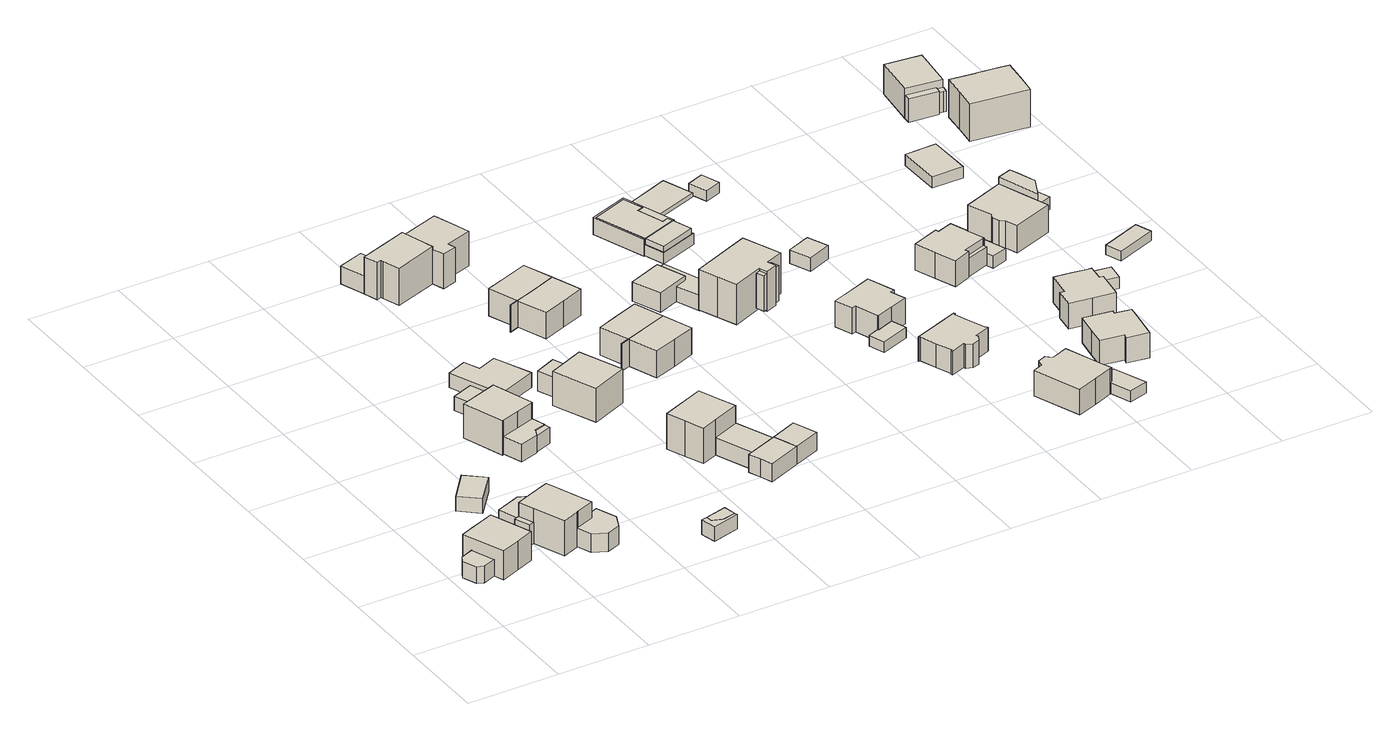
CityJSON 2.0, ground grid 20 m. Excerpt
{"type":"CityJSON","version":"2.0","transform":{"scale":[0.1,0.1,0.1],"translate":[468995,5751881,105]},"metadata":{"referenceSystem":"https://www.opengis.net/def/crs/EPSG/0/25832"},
"CityObjects":{
"building1":{"type":"Building","attributes":{"Gemeindeschluessel":"05754044","function":"31001_1010"},"address":[{"country":"Germany","locality":"Verl","thoroughfareNumber":"28a","thoroughfareName":"Hölts Knapp"}],"children":["building1-1","building1-2"]},
"building1-1":{"type":"BuildingPart","attributes":{"BezugspunktDach":"2000","measuredHeight":9.06},"parents":["building1"],"geometry":[{"type":"Solid","lod":"1","boundaries":[[[[0,1,2,3,4,5,6]],[[7,8,9,10,11,12,13]],[[7,13,6,5]],[[8,7,5,4]],[[9,8,4,3]],[[10,9,3,2]],[[11,10,2,1]],[[12,11,1,0]],[[13,12,0,6]]]]}]},
"building1-2":{"type":"BuildingPart","attributes":{"BezugspunktDach":"2000","measuredHeight":3.73},"parents":["building1"],"geometry":[{"type":"Solid","lod":"1","boundaries":[[[[14,15,16,17,18,19,20]],[[21,22,23,24,25,26,27]],[[21,27,20,19]],[[22,21,19,18]],[[23,22,18,17]],[[24,23,17,16]],[[25,24,16,15]],[[26,25,15,14]],[[27,26,14,20]]]]}]},
"building2":{"type":"Building","attributes":{"Gemeindeschluessel":"05754044","BezugspunktDach":"2000","function":"51009_1610","measuredHeight":4.69},"address":[{"country":"Germany"}],"geometry":[{"type":"Solid","lod":"1","boundaries":[[[[28,29,30,31]],[[32,33,34,35]],[[32,35,31,30]],[[33,32,30,29]],[[34,33,29,28]],[[35,34,28,31]]]]}]},
"building3":{"type":"Building","attributes":{"Gemeindeschluessel":"05754044","BezugspunktDach":"2000","function":"51009_1611","measuredHeight":3.9},"address":[{"country":"Germany"}],"geometry":[{"type":"Solid","lod":"1","boundaries":[[[[36,37,38,39]],[[40,41,42,43]],[[40,43,39,38]],[[41,40,38,37]],[[42,41,37,36]],[[43,42,36,39]]]]}]},
"building4":{"type":"Building","attributes":{"Gemeindeschluessel":"05754044","function":"31001_1010"},"address":[{"country":"Germany","locality":"Verl","thoroughfareNumber":"28","thoroughfareName":"Hölts Knapp"}],"children":["building4-1","building4-2","building4-3"]},
"building4-1":{"type":"BuildingPart","attributes":{"BezugspunktDach":"2000","measuredHeight":9.93},"parents":["building4"],"geometry":[{"type":"Solid","lod":"1","boundaries":[[[[44,45,46,47,48,49,50,51,52,53]],[[54,35,34,55,56,57,58,59,60,61]],[[54,61,53,52]],[[35,54,52,51]],[[34,35,51,50]],[[55,34,50,49]],[[56,55,49,48]],[[57,56,48,47]],[[58,57,47,46]],[[59,58,46,45]],[[60,59,45,44]],[[61,60,44,53]]]]}]},
"building4-2":{"type":"BuildingPart","attributes":{"BezugspunktDach":"2000","measuredHeight":3.89},"address":[{"country":"Germany","locality":"Verl","thoroughfareNumber":"28","thoroughfareName":"Hölts Knapp"}],"parents":["building4"],"geometry":[{"type":"Solid","lod":"1","boundaries":[[[[62,63,64,65,66]],[[55,67,68,69,57]],[[55,57,66,65]],[[67,55,65,64]],[[68,67,64,63]],[[69,68,63,62]],[[57,69,62,66]]]]}]},
"building4-3":{"type":"BuildingPart","attributes":{"BezugspunktDach":"2000","measuredHeight":4.12},"address":[{"country":"Germany","locality":"Verl","thoroughfareNumber":"28","thoroughfareName":"Hölts Knapp"}],"parents":["building4"],"geometry":[{"type":"Solid","lod":"1","boundaries":[[[[70,71,72,73,74,75,76,77]],[[78,79,80,81,82,83,84,85]],[[78,85,77,76]],[[79,78,76,75]],[[80,79,75,74]],[[81,80,74,73]],[[82,81,73,72]],[[83,82,72,71]],[[84,83,71,70]],[[85,84,70,77]]]]}]},
"building5":{"type":"Building","attributes":{"Gemeindeschluessel":"05754044","BezugspunktDach":"2000","function":"31001_1010","measuredHeight":9.97},"address":[{"country":"Germany","locality":"Verl","thoroughfareNumber":"26","thoroughfareName":"Hölts Knapp"}],"geometry":[{"type":"Solid","lod":"1","boundaries":[[[[86,87,88,89,90,91,92]],[[93,94,95,96,97,98,99]],[[93,99,92,91]],[[94,93,91,90]],[[95,94,90,89]],[[96,95,89,88]],[[97,96,88,87]],[[98,97,87,86]],[[99,98,86,92]]]]}]},
"building6":{"type":"Building","attributes":{"Gemeindeschluessel":"05754044","BezugspunktDach":"2000","function":"31001_1010","measuredHeight":3.83},"address":[{"country":"Germany","locality":"Verl","thoroughfareNumber":"26","thoroughfareName":"Hölts Knapp"}],"geometry":[{"type":"Solid","lod":"1","boundaries":[[[[100,101,102,103,104,105]],[[106,107,108,109,110,111]],[[106,111,105,104]],[[107,106,104,103]],[[108,107,103,102]],[[109,108,102,101]],[[110,109,101,100]],[[111,110,100,105]]]]}]},
"building7":{"type":"Building","attributes":{"Gemeindeschluessel":"05754044","BezugspunktDach":"2000","function":"51009_1610","measuredHeight":3.17},"address":[{"country":"Germany"}],"geometry":[{"type":"Solid","lod":"1","boundaries":[[[[112,113,114,115,116,117,118]],[[119,120,121,122,123,124,125]],[[119,125,118,117]],[[120,119,117,116]],[[121,120,116,115]],[[122,121,115,114]],[[123,122,114,113]],[[124,123,113,112]],[[125,124,112,118]]]]}]},
"building8":{"type":"Building","attributes":{"Gemeindeschluessel":"05754044","BezugspunktDach":"2000","function":"31001_1313","measuredHeight":3.19},"address":[{"country":"Germany","locality":"Verl","thoroughfareNumber":"12a","thoroughfareName":"Grünstraße"}],"geometry":[{"type":"Solid","lod":"1","boundaries":[[[[126,112,118,117,116]],[[119,125,124,127,120]],[[119,120,116,117]],[[125,119,117,118]],[[124,125,118,112]],[[127,124,112,126]],[[120,127,126,116]]]]}]},
"building9":{"type":"Building","attributes":{"Gemeindeschluessel":"05754044","BezugspunktDach":"2000","function":"51009_1610","measuredHeight":3.64},"address":[{"country":"Germany"}],"geometry":[{"type":"Solid","lod":"1","boundaries":[[[[128,129,130,131]],[[132,133,134,135]],[[132,135,131,130]],[[133,132,130,129]],[[134,133,129,128]],[[135,134,128,131]]]]}]},
"building10":{"type":"Building","attributes":{"Gemeindeschluessel":"05754044","BezugspunktDach":"2000","function":"31001_2463","measuredHeight":3.07},"address":[{"country":"Germany","locality":"Verl","thoroughfareNumber":"26","thoroughfareName":"Hölts Knapp"}],"geometry":[{"type":"Solid","lod":"1","boundaries":[[[[136,137,138,139]],[[140,141,142,143]],[[140,143,139,138]],[[141,140,138,137]],[[142,141,137,136]],[[143,142,136,139]]]]}]},
"building11":{"type":"Building","attributes":{"Gemeindeschluessel":"05754044","BezugspunktDach":"2000","function":"31001_9998","measuredHeight":3.25},"address":[{"country":"Germany","locality":"Verl","thoroughfareNumber":"24","thoroughfareName":"Hölts Knapp"}],"geometry":[{"type":"Solid","lod":"1","boundaries":[[[[144,145,146,147,148,149]],[[150,151,152,153,154,155]],[[150,155,149,148]],[[151,150,148,147]],[[152,151,147,146]],[[153,152,146,145]],[[154,153,145,144]],[[155,154,144,149]]]]}]},
"building12":{"type":"Building","attributes":{"Gemeindeschluessel":"05754044","BezugspunktDach":"2000","function":"31001_1010","measuredHeight":10.16},"address":[{"country":"Germany","locality":"Verl","thoroughfareNumber":"24","thoroughfareName":"Hölts Knapp"}],"geometry":[{"type":"Solid","lod":"1","boundaries":[[[[156,157,158,159]],[[160,161,162,163]],[[160,163,159,158]],[[161,160,158,157]],[[162,161,157,156]],[[163,162,156,159]]]]}]},
"building13":{"type":"Building","attributes":{"Gemeindeschluessel":"05754044","BezugspunktDach":"2000","function":"31001_1010","measuredHeight":5.23},"address":[{"country":"Germany","locality":"Verl","thoroughfareNumber":"24","thoroughfareName":"Hölts Knapp"}],"geometry":[{"type":"Solid","lod":"1","boundaries":[[[[164,165,166,167]],[[168,169,170,171]],[[168,171,167,166]],[[169,168,166,165]],[[170,169,165,164]],[[171,170,164,167]]]]}]},
"building14":{"type":"Building","attributes":{"Gemeindeschluessel":"05754044","BezugspunktDach":"2000","function":"31001_1010","measuredHeight":9.49},"address":[{"country":"Germany","locality":"Verl","thoroughfareNumber":"17","thoroughfareName":"Hölts Knapp"}],"geometry":[{"type":"Solid","lod":"1","boundaries":[[[[172,173,174,175,176,177,178]],[[179,180,181,182,183,184,185]],[[179,185,178,177]],[[180,179,177,176]],[[181,180,176,175]],[[182,181,175,174]],[[183,182,174,173]],[[184,183,173,172]],[[185,184,172,178]]]]}]},
"building15":{"type":"Building","attributes":{"Gemeindeschluessel":"05754044","BezugspunktDach":"2000","function":"31001_2724","measuredHeight":5.38},"address":[{"country":"Germany","locality":"Verl","thoroughfareNumber":"17","thoroughfareName":"Hölts Knapp"}],"geometry":[{"type":"Solid","lod":"1","boundaries":[[[[186,187,188,189,190,191]],[[192,193,194,195,196,197]],[[192,197,191,190]],[[193,192,190,189]],[[194,193,189,188]],[[195,194,188,187]],[[196,195,187,186]],[[197,196,186,191]]]]}]},
"building16":{"type":"Building","attributes":{"Gemeindeschluessel":"05754044","BezugspunktDach":"2000","function":"31001_1010","measuredHeight":3.87},"address":[{"country":"Germany","locality":"Verl","thoroughfareNumber":"17","thoroughfareName":"Hölts Knapp"}],"geometry":[{"type":"Solid","lod":"1","boundaries":[[[[198,199,200,201]],[[202,203,204,205]],[[202,205,201,200]],[[203,202,200,199]],[[204,203,199,198]],[[205,204,198,201]]]]}]},
"building17":{"type":"Building","attributes":{"Gemeindeschluessel":"05754044","BezugspunktDach":"2000","function":"31001_2463","measuredHeight":4.63},"address":[{"country":"Germany","locality":"Verl","thoroughfareNumber":"11","thoroughfareName":"Fichtenteich"}],"geometry":[{"type":"Solid","lod":"1","boundaries":[[[[206,207,208,209]],[[210,211,212,213]],[[210,213,209,208]],[[211,210,208,207]],[[212,211,207,206]],[[213,212,206,209]]]]}]},
"building18":{"type":"Building","attributes":{"Gemeindeschluessel":"05754044","BezugspunktDach":"2000","function":"31001_9998","measuredHeight":5.41},"address":[{"country":"Germany","locality":"Verl","thoroughfareNumber":"17","thoroughfareName":"Hölts Knapp"}],"geometry":[{"type":"Solid","lod":"1","boundaries":[[[[214,187,191,215]],[[197,195,216,217]],[[197,217,215,191]],[[195,197,191,187]],[[216,195,187,214]],[[217,216,214,215]]]]}]},
"building19":{"type":"Building","attributes":{"Gemeindeschluessel":"05754044","function":"31001_1010"},"address":[{"country":"Germany","locality":"Verl","thoroughfareNumber":"11","thoroughfareName":"Fichtenteich"}],"children":["building19-1","building19-2"]},
"building19-1":{"type":"BuildingPart","attributes":{"BezugspunktDach":"2000","measuredHeight":9.46},"parents":["building19"],"geometry":[{"type":"Solid","lod":"1","boundaries":[[[[218,219,220,221,222,223,224,225,226]],[[227,228,229,230,231,232,233,234,235]],[[227,235,226,225]],[[228,227,225,224]],[[229,228,224,223]],[[230,229,223,222]],[[231,230,222,221]],[[232,231,221,220]],[[233,232,220,219]],[[234,233,219,218]],[[235,234,218,226]]]]}]},
"building19-2":{"type":"BuildingPart","attributes":{"BezugspunktDach":"2000","measuredHeight":9.47},"parents":["building19"],"geometry":[{"type":"Solid","lod":"1","boundaries":[[[[236,237,238,239,240,241,242,243,244,245]],[[228,246,247,248,249,210,213,250,230,251]],[[228,251,245,244]],[[246,228,244,243]],[[247,246,243,242]],[[248,247,242,241]],[[249,248,241,240]],[[210,249,240,239]],[[213,210,239,238]],[[250,213,238,237]],[[230,250,237,236]],[[251,230,236,245]]]]}]},
"building20":{"type":"Building","attributes":{"Gemeindeschluessel":"05754044","BezugspunktDach":"2000","function":"31001_1010","measuredHeight":9.61},"address":[{"country":"Germany","locality":"Verl","thoroughfareNumber":"18a","thoroughfareName":"Hölts Knapp"}],"geometry":[{"type":"Solid","lod":"1","boundaries":[[[[252,253,254,255,256,257,258,259]],[[260,261,262,263,264,265,266,267]],[[260,267,259,258]],[[261,260,258,257]],[[262,261,257,256]],[[263,262,256,255]],[[264,263,255,254]],[[265,264,254,253]],[[266,265,253,252]],[[267,266,252,259]]]]}]},
"building21":{"type":"Building","attributes":{"Gemeindeschluessel":"05754044","BezugspunktDach":"2000","function":"31001_1010","measuredHeight":9.77},"address":[{"country":"Germany","locality":"Verl","thoroughfareNumber":"18","thoroughfareName":"Hölts Knapp"}],"geometry":[{"type":"Solid","lod":"1","boundaries":[[[[259,268,269,270,271,272,253,252]],[[273,274,275,276,277,278,279,280]],[[273,280,252,253]],[[274,273,253,272]],[[275,274,272,271]],[[276,275,271,270]],[[277,276,270,269]],[[278,277,269,268]],[[279,278,268,259]],[[280,279,259,252]]]]}]},
"building22":{"type":"Building","attributes":{"Gemeindeschluessel":"05754044","BezugspunktDach":"2000","function":"31001_1010","measuredHeight":9.59},"address":[{"country":"Germany","locality":"Verl","thoroughfareNumber":"20a","thoroughfareName":"Hölts Knapp"}],"geometry":[{"type":"Solid","lod":"1","boundaries":[[[[281,282,283,284,285,286,287,288]],[[289,290,291,292,293,294,295,296]],[[289,296,288,287]],[[290,289,287,286]],[[291,290,286,285]],[[292,291,285,284]],[[293,292,284,283]],[[294,293,283,282]],[[295,294,282,281]],[[296,295,281,288]]]]}]},
"building23":{"type":"Building","attributes":{"Gemeindeschluessel":"05754044","BezugspunktDach":"2000","function":"31001_1010","measuredHeight":9.87},"address":[{"country":"Germany","locality":"Verl","thoroughfareNumber":"20","thoroughfareName":"Hölts Knapp"}],"geometry":[{"type":"Solid","lod":"1","boundaries":[[[[288,297,298,299,300,301,282,281]],[[302,303,304,305,306,307,308,309]],[[302,309,281,282]],[[303,302,282,301]],[[304,303,301,300]],[[305,304,300,299]],[[306,305,299,298]],[[307,306,298,297]],[[308,307,297,288]],[[309,308,288,281]]]]}]},
"building24":{"type":"Building","attributes":{"Gemeindeschluessel":"05754044","BezugspunktDach":"2000","function":"31001_2463","measuredHeight":5.62,"storeysAboveGround":1},"address":[{"country":"Germany","locality":"Verl","thoroughfareNumber":"8","thoroughfareName":"Hölts Knapp"}],"geometry":[{"type":"Solid","lod":"1","boundaries":[[[[310,311,312,313]],[[314,315,316,317]],[[314,317,313,312]],[[315,314,312,311]],[[316,315,311,310]],[[317,316,310,313]]]]}]},
"building25":{"type":"Building","attributes":{"Gemeindeschluessel":"05754044","BezugspunktDach":"2000","function":"51009_1610","measuredHeight":3.44},"address":[{"country":"Germany"}],"geometry":[{"type":"Solid","lod":"1","boundaries":[[[[318,319,320,321,322,323]],[[324,325,317,316,326,327]],[[324,327,323,322]],[[325,324,322,321]],[[317,325,321,320]],[[316,317,320,319]],[[326,316,319,318]],[[327,326,318,323]]]]}]},
"building26":{"type":"Building","attributes":{"Gemeindeschluessel":"05754044","BezugspunktDach":"2000","function":"31001_1010","measuredHeight":11.36,"storeysAboveGround":2},"address":[{"country":"Germany","locality":"Verl","thoroughfareNumber":"8","thoroughfareName":"Hölts Knapp"}],"geometry":[{"type":"Solid","lod":"1","boundaries":[[[[328,329,330,331,332,333,334,335,336,337]],[[338,339,340,341,342,343,344,345,346,347]],[[338,347,337,336]],[[339,338,336,335]],[[340,339,335,334]],[[341,340,334,333]],[[342,341,333,332]],[[343,342,332,331]],[[344,343,331,330]],[[345,344,330,329]],[[346,345,329,328]],[[347,346,328,337]]]]}]},
"building27":{"type":"Building","attributes":{"Gemeindeschluessel":"05754044","BezugspunktDach":"2000","function":"51009_1610","measuredHeight":7.91},"address":[{"country":"Germany"}],"geometry":[{"type":"Solid","lod":"1","boundaries":[[[[348,349,350,351]],[[352,353,354,355]],[[352,355,351,350]],[[353,352,350,349]],[[354,353,349,348]],[[355,354,348,351]]]]}]},
"building28":{"type":"Building","attributes":{"Gemeindeschluessel":"05754044","BezugspunktDach":"2000","function":"51009_1610","measuredHeight":7.88},"address":[{"country":"Germany"}],"geometry":[{"type":"Solid","lod":"1","boundaries":[[[[356,357,358,359]],[[360,361,362,363]],[[360,363,359,358]],[[361,360,358,357]],[[362,361,357,356]],[[363,362,356,359]]]]}]},
"building29":{"type":"Building","attributes":{"Gemeindeschluessel":"05754044","function":"31001_1010"},"address":[{"country":"Germany","locality":"Verl","thoroughfareNumber":"8a","thoroughfareName":"Hölts Knapp"}],"children":["building29-1","building29-2","building29-3","building29-4"]},
"building29-1":{"type":"BuildingPart","attributes":{"BezugspunktDach":"2000","measuredHeight":3.75,"storeysAboveGround":3},"parents":["building29"],"geometry":[{"type":"Solid","lod":"1","boundaries":[[[[364,365,366,367,368,369,370,371]],[[372,373,374,375,376,377,378,379]],[[372,379,371,370]],[[373,372,370,369]],[[374,373,369,368]],[[375,374,368,367]],[[376,375,367,366]],[[377,376,366,365]],[[378,377,365,364]],[[379,378,364,371]]]]}]},
"building29-2":{"type":"BuildingPart","attributes":{"BezugspunktDach":"2000","measuredHeight":3.75,"storeysAboveGround":3},"address":[{"country":"Germany","locality":"Verl","thoroughfareNumber":"8a","thoroughfareName":"Hölts Knapp"}],"parents":["building29"],"geometry":[{"type":"Solid","lod":"1","boundaries":[[[[380,381,367,366,365,364,371,370,369,368,382,383]],[[384,374,373,372,379,378,377,376,375,385,386,387]],[[384,387,383,382]],[[374,384,382,368]],[[373,374,368,369]],[[372,373,369,370]],[[379,372,370,371]],[[378,379,371,364]],[[377,378,364,365]],[[376,377,365,366]],[[375,376,366,367]],[[385,375,367,381]],[[386,385,381,380]],[[387,386,380,383]]]]}]},
"building29-3":{"type":"BuildingPart","attributes":{"BezugspunktDach":"2000","measuredHeight":3.63,"storeysAboveGround":3},"address":[{"country":"Germany","locality":"Verl","thoroughfareNumber":"8a","thoroughfareName":"Hölts Knapp"}],"parents":["building29"],"geometry":[{"type":"Solid","lod":"1","boundaries":[[[[368,367,388,389]],[[390,391,392,393]],[[390,393,389,388]],[[391,390,388,367]],[[392,391,367,368]],[[393,392,368,389]]]]}]},
"building29-4":{"type":"BuildingPart","attributes":{"BezugspunktDach":"2100","measuredHeight":2.42,"storeysAboveGround":3},"address":[{"country":"Germany","locality":"Verl","thoroughfareNumber":"8a","thoroughfareName":"Hölts Knapp"}],"parents":["building29"],"geometry":[{"type":"Solid","lod":"1","boundaries":[[[[394,395,396,397,398,399,400,401]],[[402,403,391,390,393,392,404,405]],[[402,405,401,400]],[[403,402,400,399]],[[391,403,399,398]],[[390,391,398,397]],[[393,390,397,396]],[[392,393,396,395]],[[404,392,395,394]],[[405,404,394,401]]]]}]},
"building30":{"type":"Building","attributes":{"Gemeindeschluessel":"05754044","BezugspunktDach":"2000","function":"31001_2463","measuredHeight":2.44},"address":[{"country":"Germany","locality":"Verl","thoroughfareNumber":"11","thoroughfareName":"Hölts Knapp"}],"geometry":[{"type":"Solid","lod":"1","boundaries":[[[[406,407,408,409,410,411]],[[412,413,414,415,416,417]],[[412,417,411,410]],[[413,412,410,409]],[[414,413,409,408]],[[415,414,408,407]],[[416,415,407,406]],[[417,416,406,411]]]]}]},
"building31":{"type":"Building","attributes":{"Gemeindeschluessel":"05754044","BezugspunktDach":"2000","function":"31001_1010","measuredHeight":7.74},"address":[{"country":"Germany","locality":"Verl","thoroughfareNumber":"11","thoroughfareName":"Hölts Knapp"}],"geometry":[{"type":"Solid","lod":"1","boundaries":[[[[418,419,420,421,422,423,424,425,426,427,428]],[[429,430,431,432,433,434,435,436,437,438,439]],[[429,439,428,427]],[[430,429,427,426]],[[431,430,426,425]],[[432,431,425,424]],[[433,432,424,423]],[[434,433,423,422]],[[435,434,422,421]],[[436,435,421,420]],[[437,436,420,419]],[[438,437,419,418]],[[439,438,418,428]]]]}]},
"building32":{"type":"Building","attributes":{"Gemeindeschluessel":"05754044","BezugspunktDach":"2000","function":"31001_1010","measuredHeight":8.51},"address":[{"country":"Germany","locality":"Verl","thoroughfareNumber":"9","thoroughfareName":"Hölts Knapp"}],"geometry":[{"type":"Solid","lod":"1","boundaries":[[[[440,441,442,443,444,445,446,447,448,449,450,451,452,453,454,455,456,457,458,459]],[[460,461,462,463,464,465,466,467,468,469,470,471,472,473,474,475,476,477,478,479]],[[460,479,459,458]],[[461,460,458,457]],[[462,461,457,456]],[[463,462,456,455]],[[464,463,455,454]],[[465,464,454,453]],[[466,465,453,452]],[[467,466,452,451]],[[468,467,451,450]],[[469,468,450,449]],[[470,469,449,448]],[[471,470,448,447]],[[472,471,447,446]],[[473,472,446,445]],[[474,473,445,444]],[[475,474,444,443]],[[476,475,443,442]],[[477,476,442,441]],[[478,477,441,440]],[[479,478,440,459]]]]}]},
"building33":{"type":"Building","attributes":{"Gemeindeschluessel":"05754044","BezugspunktDach":"2000","function":"31001_1010","measuredHeight":7.6},"address":[{"country":"Germany","locality":"Verl","thoroughfareNumber":"7","thoroughfareName":"Hölts Knapp"}],"geometry":[{"type":"Solid","lod":"1","boundaries":[[[[480,481,482,483,484,485,486,487,488,489,490,491]],[[492,493,494,495,496,497,498,499,500,501,502,503]],[[492,503,491,490]],[[493,492,490,489]],[[494,493,489,488]],[[495,494,488,487]],[[496,495,487,486]],[[497,496,486,485]],[[498,497,485,484]],[[499,498,484,483]],[[500,499,483,482]],[[501,500,482,481]],[[502,501,481,480]],[[503,502,480,491]]]]}]},
"building34":{"type":"Building","attributes":{"Gemeindeschluessel":"05754044","BezugspunktDach":"2000","function":"31001_2463","measuredHeight":1.78,"storeysAboveGround":1},"address":[{"country":"Germany","locality":"Verl","thoroughfareNumber":"8a","thoroughfareName":"Hölts Knapp"}],"geometry":[{"type":"Solid","lod":"1","boundaries":[[[[504,505,506,507]],[[508,509,510,511]],[[508,511,507,506]],[[509,508,506,505]],[[510,509,505,504]],[[511,510,504,507]]]]}]},
"building35":{"type":"Building","attributes":{"Gemeindeschluessel":"05754044","BezugspunktDach":"2000","function":"51009_1611","measuredHeight":3.48},"address":[{"country":"Germany"}],"geometry":[{"type":"Solid","lod":"1","boundaries":[[[[512,513,514,515]],[[516,517,518,519]],[[516,519,515,514]],[[517,516,514,513]],[[518,517,513,512]],[[519,518,512,515]]]]}]},
"building36":{"type":"Building","attributes":{"Gemeindeschluessel":"05754044","BezugspunktDach":"2000","function":"31001_2463","measuredHeight":2.52},"address":[{"country":"Germany","locality":"Verl","thoroughfareNumber":"7","thoroughfareName":"Hölts Knapp"}],"geometry":[{"type":"Solid","lod":"1","boundaries":[[[[520,521,522,523,524,525]],[[526,527,528,529,530,531]],[[526,531,525,524]],[[527,526,524,523]],[[528,527,523,522]],[[529,528,522,521]],[[530,529,521,520]],[[531,530,520,525]]]]}]},
"building37":{"type":"Building","attributes":{"Gemeindeschluessel":"05754044","BezugspunktDach":"2000","function":"31001_9998","measuredHeight":2.38},"address":[{"country":"Germany","locality":"Verl","thoroughfareNumber":"5","thoroughfareName":"Fichtenteich"}],"geometry":[{"type":"Solid","lod":"1","boundaries":[[[[532,533,534,535]],[[536,537,538,539]],[[536,539,535,534]],[[537,536,534,533]],[[538,537,533,532]],[[539,538,532,535]]]]}]},
"building38":{"type":"Building","attributes":{"Gemeindeschluessel":"05754044","BezugspunktDach":"2000","function":"31001_1010","measuredHeight":7.56},"address":[{"country":"Germany","locality":"Verl","thoroughfareNumber":"5a","thoroughfareName":"Hölts Knapp"}],"geometry":[{"type":"Solid","lod":"1","boundaries":[[[[540,541,542,543,544,545,546,547,548,549]],[[550,551,552,553,554,555,556,557,558,559]],[[550,559,549,548]],[[551,550,548,547]],[[552,551,547,546]],[[553,552,546,545]],[[554,553,545,544]],[[555,554,544,543]],[[556,555,543,542]],[[557,556,542,541]],[[558,557,541,540]],[[559,558,540,549]]]]}]},
"building39":{"type":"Building","attributes":{"Gemeindeschluessel":"05754044","function":"31001_1010"},"address":[{"country":"Germany","locality":"Verl","thoroughfareNumber":"3","thoroughfareName":"Hölts Knapp"}],"children":["building39-1","building39-2"]},
"building39-1":{"type":"BuildingPart","attributes":{"BezugspunktDach":"2000","measuredHeight":7.71},"parents":["building39"],"geometry":[{"type":"Solid","lod":"1","boundaries":[[[[560,561,562,563,564,565,566,567,568,569,570,571]],[[572,573,574,575,576,577,578,579,580,581,582,583]],[[572,583,571,570]],[[573,572,570,569]],[[574,573,569,568]],[[575,574,568,567]],[[576,575,567,566]],[[577,576,566,565]],[[578,577,565,564]],[[579,578,564,563]],[[580,579,563,562]],[[581,580,562,561]],[[582,581,561,560]],[[583,582,560,571]]]]}]},
"building39-2":{"type":"BuildingPart","attributes":{"BezugspunktDach":"2000","measuredHeight":4.11},"address":[{"country":"Germany","locality":"Verl","thoroughfareNumber":"3","thoroughfareName":"Hölts Knapp"}],"parents":["building39"],"geometry":[{"type":"Solid","lod":"1","boundaries":[[[[584,585,586,587]],[[588,589,590,591]],[[588,591,587,586]],[[589,588,586,585]],[[590,589,585,584]],[[591,590,584,587]]]]}]},
"building40":{"type":"Building","attributes":{"Gemeindeschluessel":"05754044","BezugspunktDach":"2000","function":"31001_1010","measuredHeight":7.65},"address":[{"country":"Germany","locality":"Verl","thoroughfareNumber":"5","thoroughfareName":"Hölts Knapp"}],"geometry":[{"type":"Solid","lod":"1","boundaries":[[[[592,593,594,595,596,597,598,599,600,601,602,603]],[[604,605,606,607,608,609,610,611,612,613,614,615]],[[604,615,603,602]],[[605,604,602,601]],[[606,605,601,600]],[[607,606,600,599]],[[608,607,599,598]],[[609,608,598,597]],[[610,609,597,596]],[[611,610,596,595]],[[612,611,595,594]],[[613,612,594,593]],[[614,613,593,592]],[[615,614,592,603]]]]}]},
"building41":{"type":"Building","attributes":{"Gemeindeschluessel":"05754044","BezugspunktDach":"2000","function":"31001_2463","measuredHeight":2.69},"address":[{"country":"Germany","locality":"Verl","thoroughfareNumber":"3","thoroughfareName":"Hölts Knapp"}],"geometry":[{"type":"Solid","lod":"1","boundaries":[[[[616,617,618,619,620,621,622]],[[623,624,625,626,627,628,629]],[[623,629,622,621]],[[624,623,621,620]],[[625,624,620,619]],[[626,625,619,618]],[[627,626,618,617]],[[628,627,617,616]],[[629,628,616,622]]]]}]},
"building42":{"type":"Building","attributes":{"Gemeindeschluessel":"05754044","BezugspunktDach":"2000","function":"31001_2463","measuredHeight":2.58},"address":[{"country":"Germany","locality":"Verl","thoroughfareNumber":"5","thoroughfareName":"Hölts Knapp"}],"geometry":[{"type":"Solid","lod":"1","boundaries":[[[[630,631,632,633,634,635]],[[636,613,612,611,637,638]],[[636,638,635,634]],[[613,636,634,633]],[[612,613,633,632]],[[611,612,632,631]],[[637,611,631,630]],[[638,637,630,635]]]]}]},
"building43":{"type":"Building","attributes":{"Gemeindeschluessel":"05754044","function":"31001_1010"},"address":[{"country":"Germany","locality":"Verl","thoroughfareNumber":"1","thoroughfareName":"Hölts Knapp"}],"children":["building43-1","building43-2"]},
"building43-1":{"type":"BuildingPart","attributes":{"BezugspunktDach":"2000","measuredHeight":8.46},"parents":["building43"],"geometry":[{"type":"Solid","lod":"1","boundaries":[[[[639,640,641,642,643,644,645,646,647,648,649]],[[650,651,652,653,654,655,656,657,658,659,660]],[[650,660,649,648]],[[651,650,648,647]],[[652,651,647,646]],[[653,652,646,645]],[[654,653,645,644]],[[655,654,644,643]],[[656,655,643,642]],[[657,656,642,641]],[[658,657,641,640]],[[659,658,640,639]],[[660,659,639,649]]]]}]},
"building43-2":{"type":"BuildingPart","attributes":{"BezugspunktDach":"2000","measuredHeight":11.3},"parents":["building43"],"geometry":[{"type":"Solid","lod":"1","boundaries":[[[[661,662,663,664,665,666]],[[659,657,667,668,669,670]],[[659,670,666,665]],[[657,659,665,664]],[[667,657,664,663]],[[668,667,663,662]],[[669,668,662,661]],[[670,669,661,666]]]]}]},
"building44":{"type":"Building","attributes":{"Gemeindeschluessel":"05754044","BezugspunktDach":"2000","function":"31001_9998","measuredHeight":2.52},"address":[{"country":"Germany","locality":"Verl","thoroughfareNumber":"131","thoroughfareName":"Eckardtsheimer Straße"}],"geometry":[{"type":"Solid","lod":"1","boundaries":[[[[671,672,673,674]],[[675,676,677,678]],[[675,678,674,673]],[[676,675,673,672]],[[677,676,672,671]],[[678,677,671,674]]]]}]},
"building45":{"type":"Building","attributes":{"Gemeindeschluessel":"05754044","BezugspunktDach":"2000","function":"31001_2463","measuredHeight":2.77},"address":[{"country":"Germany","locality":"Verl","thoroughfareNumber":"1","thoroughfareName":"Hölts Knapp"}],"geometry":[{"type":"Solid","lod":"1","boundaries":[[[[679,680,681,682,683,684]],[[685,686,687,688,689,690]],[[685,690,684,683]],[[686,685,683,682]],[[687,686,682,681]],[[688,687,681,680]],[[689,688,680,679]],[[690,689,679,684]]]]}]},
"building46":{"type":"Building","attributes":{"Gemeindeschluessel":"05754044","BezugspunktDach":"2000","function":"31001_9998","measuredHeight":2.1},"address":[{"country":"Germany","locality":"Verl","thoroughfareNumber":"5","thoroughfareName":"Hölts Knapp"}],"geometry":[{"type":"Solid","lod":"1","boundaries":[[[[691,692,693,694]],[[695,696,697,698]],[[695,698,694,693]],[[696,695,693,692]],[[697,696,692,691]],[[698,697,691,694]]]]}]},
"building47":{"type":"Building","attributes":{"Gemeindeschluessel":"05754044","function":"31001_2463"},"address":[{"country":"Germany","locality":"Verl","thoroughfareNumber":"131","thoroughfareName":"Eckardtsheimer Straße"}],"children":["building47-1","building47-2"]},
"building47-1":{"type":"BuildingPart","attributes":{"BezugspunktDach":"2000","measuredHeight":8.05},"parents":["building47"],"geometry":[{"type":"Solid","lod":"1","boundaries":[[[[699,700,701,702]],[[703,704,705,706]],[[703,706,702,701]],[[704,703,701,700]],[[705,704,700,699]],[[706,705,699,702]]]]}]},
"building47-2":{"type":"BuildingPart","attributes":{"BezugspunktDach":"2000","measuredHeight":5.26},"parents":["building47"],"geometry":[{"type":"Solid","lod":"1","boundaries":[[[[707,708,709,710]],[[711,712,704,713]],[[711,713,710,709]],[[712,711,709,708]],[[704,712,708,707]],[[713,704,707,710]]]]}]},
"building48":{"type":"Building","attributes":{"Gemeindeschluessel":"05754044","BezugspunktDach":"2000","function":"51009_1610","measuredHeight":4.52},"address":[{"country":"Germany"}],"geometry":[{"type":"Solid","lod":"1","boundaries":[[[[714,715,716,717,718,719]],[[720,721,722,723,724,725]],[[720,725,719,718]],[[721,720,718,717]],[[722,721,717,716]],[[723,722,716,715]],[[724,723,715,714]],[[725,724,714,719]]]]}]},
"building49":{"type":"Building","attributes":{"Gemeindeschluessel":"05754044","function":"31001_1010"},"address":[{"country":"Germany","locality":"Verl","thoroughfareNumber":"131","thoroughfareName":"Eckardtsheimer Straße"}],"children":["building49-1","building49-2"]},
"building49-1":{"type":"BuildingPart","attributes":{"BezugspunktDach":"2000","measuredHeight":10.19},"parents":["building49"],"geometry":[{"type":"Solid","lod":"1","boundaries":[[[[726,727,728,729,730,731,732,733,734]],[[735,736,737,738,739,740,741,742,743]],[[735,743,734,733]],[[736,735,733,732]],[[737,736,732,731]],[[738,737,731,730]],[[739,738,730,729]],[[740,739,729,728]],[[741,740,728,727]],[[742,741,727,726]],[[743,742,726,734]]]]}]},
"building49-2":{"type":"BuildingPart","attributes":{"BezugspunktDach":"2000","measuredHeight":6.58},"parents":["building49"],"geometry":[{"type":"Solid","lod":"1","boundaries":[[[[744,745,746,747]],[[737,736,748,749]],[[737,749,747,746]],[[736,737,746,745]],[[748,736,745,744]],[[749,748,744,747]]]]}]}
},
"vertices":[
[147,139,98],[112,230,98],[71,214,98],[68,213,98],[31,198,98],[66,107,98],[107,123,98],[66,107,34],[31,198,34],[68,213,34],[71,214,34],[112,230,34],[147,139,34],[107,123,34],
[39,178,71],[21,171,71],[11,167,71],[4,153,71],[16,123,71],[30,117,71],[58,128,71],[30,117,34],[16,123,34],[4,153,34],[11,167,34],[21,171,34],[39,178,34],[58,128,34],
[168,220,82],[157,216,82],[170,183,82],[181,187,82],[170,183,35],[157,216,35],[168,220,35],[181,187,35],
[164,422,67],[116,363,67],[155,330,67],[204,389,67],[155,330,34],[116,363,34],[164,422,34],[204,389,34],
[248,135,113],[287,150,113],[248,251,113],[245,250,113],[208,236,113],[173,222,113],[168,220,113],[181,187,113],[208,119,113],[243,133,113],[208,119,35],[173,222,35],[208,236,35],[245,250,35],[248,251,35],[287,150,35],[248,135,35],[243,133,35],
[234,279,74],[208,291,74],[154,270,74],[173,222,74],[245,250,74],[154,270,35],[208,291,35],[234,279,35],
[328,129,78],[311,173,78],[283,162,78],[287,150,78],[243,133,78],[256,100,78],[286,87,78],[315,98,78],[286,87,37],[256,100,37],[243,133,37],[287,150,37],[283,162,37],[311,173,37],[328,129,37],[315,98,37],
[341,508,105],[380,521,105],[382,522,105],[351,613,105],[268,585,105],[299,494,105],[301,495,105],[299,494,29],[268,585,29],[351,613,29],[382,522,29],[380,521,29],[341,508,29],[301,495,29],
[365,483,70],[390,491,70],[380,521,70],[301,495,70],[316,452,70],[357,465,70],[316,452,31],[301,495,31],[380,521,31],[390,491,31],[365,483,31],[357,465,31],
[478,46,72],[465,43,72],[473,9,72],[533,25,72],[531,31,72],[502,24,72],[480,32,72],[502,24,40],[531,31,40],[533,25,40],[473,9,40],[465,43,40],[478,46,40],[480,32,40],
[525,58,72],[525,58,40],
[390,491,69],[365,483,69],[357,465,69],[394,478,69],[357,465,33],[365,483,33],[390,491,33],[394,478,33],
[353,700,57],[306,682,57],[329,626,57],[375,645,57],[329,626,26],[306,682,26],[353,700,26],[375,645,26],
[343,760,56],[390,646,56],[476,680,56],[442,761,56],[400,744,56],[386,778,56],[400,744,23],[442,761,23],[476,680,23],[390,646,23],[343,760,23],[386,778,23],
[548,625,108],[469,592,108],[509,498,108],[587,531,108],[509,498,32],[469,592,32],[548,625,32],[587,531,32],
[519,673,75],[473,653,75],[494,602,75],[540,622,75],[494,602,31],[473,653,31],[519,673,31],[540,622,31],
[695,298,116],[679,338,116],[663,379,116],[569,341,116],[585,300,116],[602,260,116],[636,274,116],[602,260,37],[585,300,37],[569,341,37],[663,379,37],[679,338,37],[695,298,37],[636,274,37],
[739,190,79],[729,215,79],[657,187,79],[667,161,79],[677,135,79],[749,164,79],[677,135,39],[667,161,39],[657,187,39],[729,215,39],[739,190,39],[749,164,39],
[695,298,77],[636,274,77],[669,192,77],[729,215,77],[669,192,38],[636,274,38],[695,298,38],[729,215,38],
[425,1218,51],[370,1199,51],[389,1145,51],[444,1164,51],[389,1145,11],[370,1199,11],[425,1218,11],[444,1164,11],
[787,239,79],[807,187,79],[787,239,39],[807,187,39],
[553,1109,88],[610,1128,88],[596,1169,88],[582,1209,88],[496,1180,88],[509,1139,88],[518,1109,88],[527,1083,88],[558,1093,88],[527,1083,11],[518,1109,11],[509,1139,11],[496,1180,11],[582,1209,11],[596,1169,11],[610,1128,11],[553,1109,11],[558,1093,11],
[496,1180,94],[495,1182,94],[444,1164,94],[389,1145,94],[399,1115,94],[409,1118,94],[411,1112,94],[424,1076,94],[518,1109,94],[507,1146,94],[424,1076,11],[411,1112,11],[409,1118,11],[399,1115,11],[495,1182,11],[507,1146,11],
[618,900,79],[549,875,79],[549,874,79],[568,881,79],[592,818,79],[642,836,79],[691,855,79],[667,919,79],[691,855,20],[642,836,20],[592,818,20],[568,881,20],[549,874,20],[549,875,20],[618,900,20],[667,919,20],
[643,983,79],[594,965,79],[544,947,79],[568,883,79],[548,876,79],[549,875,18],[548,876,18],[568,883,18],[544,947,18],[594,965,18],[643,983,18],[667,919,18],[618,900,18],
[718,662,88],[649,636,88],[649,635,88],[669,642,88],[692,579,88],[742,597,88],[791,616,88],[767,680,88],[791,616,28],[742,597,28],[692,579,28],[669,642,28],[649,635,28],[649,636,28],[718,662,28],[767,680,28],
[743,744,88],[694,726,88],[644,707,88],[668,644,88],[648,637,88],[649,636,26],[648,637,26],[668,644,26],[644,707,26],[694,726,26],[743,744,26],[767,680,26],[718,662,26],
[873,876,63],[801,848,63],[826,786,63],[897,814,63],[826,786,20],[801,848,20],[873,876,20],[897,814,20],
[893,884,54],[873,876,54],[897,814,54],[871,804,54],[892,752,54],[936,770,54],[892,752,20],[871,804,20],[893,884,20],[936,770,20],
[1052,720,114],[1035,762,114],[1018,803,114],[889,751,114],[906,709,114],[923,668,114],[989,695,114],[996,678,114],[1021,688,114],[1014,705,114],[1021,688,24],[996,678,24],[989,695,24],[923,668,24],[906,709,24],[889,751,24],[1018,803,24],[1035,762,24],[1052,720,24],[1014,705,24],
[989,695,109],[980,691,109],[987,674,109],[996,678,109],[987,674,30],[980,691,30],[989,695,30],[996,678,30],
[1023,708,109],[1014,705,109],[1021,688,109],[1030,691,109],[1021,688,30],[1014,705,30],[1023,708,30],[1030,691,30],
[965,1080,51],[949,1124,51],[872,1096,51],[912,983,51],[990,1011,51],[985,1023,51],[972,1018,51],[952,1076,51],[972,1018,13],[985,1023,13],[990,1011,13],[912,983,13],[872,1096,13],[949,1124,13],[965,1080,13],[952,1076,13],
[867,1099,51],[909,982,51],[993,1012,51],[952,1129,51],[993,1012,13],[909,982,13],[867,1099,13],[952,1129,13],
[927,941,51],[1005,969,51],[927,941,15],[912,983,15],[990,1011,15],[1005,969,15],
[993,1012,39],[990,1011,39],[1005,969,39],[927,941,39],[912,983,39],[909,982,39],[925,937,39],[1009,967,39],[925,937,15],[909,982,15],[993,1012,15],[1009,967,15],
[1115,468,57],[1114,470,57],[1090,461,57],[1102,426,57],[1164,449,57],[1152,482,57],[1164,449,33],[1102,426,33],[1090,461,33],[1114,470,33],[1115,468,33],[1152,482,33],
[1187,530,89],[1165,590,89],[1119,573,89],[1072,556,89],[1086,517,89],[1096,520,89],[1114,470,89],[1115,468,89],[1152,482,89],[1190,495,89],[1178,527,89],[1190,495,31],[1152,482,31],[1115,468,31],[1114,470,31],[1096,520,31],[1086,517,31],[1072,556,31],[1119,573,31],[1165,590,31],[1187,530,31],[1178,527,31],
[1238,395,91],[1240,396,91],[1239,399,91],[1137,361,91],[1138,358,91],[1141,359,91],[1154,323,91],[1168,288,91],[1165,287,91],[1167,284,91],[1199,296,91],[1200,292,91],[1214,286,91],[1229,291,91],[1236,305,91],[1234,309,91],[1268,322,91],[1267,325,91],[1265,324,91],[1251,360,91],[1265,324,38],[1267,325,38],[1268,322,38],[1234,309,38],[1236,305,38],[1229,291,38],[1214,286,38],[1200,292,38],[1199,296,38],[1167,284,38],[1165,287,38],[1168,288,38],[1154,323,38],[1141,359,38],[1138,358,38],[1137,361,38],[1239,399,38],[1240,396,38],[1238,395,38],[1251,360,38],
[1313,159,97],[1301,169,97],[1298,168,97],[1283,162,97],[1281,147,97],[1258,138,97],[1297,35,97],[1342,52,97],[1385,69,97],[1388,70,97],[1379,94,97],[1349,173,97],[1379,94,40],[1388,70,40],[1385,69,40],[1342,52,40],[1297,35,40],[1258,138,40],[1281,147,40],[1283,162,40],[1298,168,40],[1301,169,40],[1313,159,40],[1349,173,40],
[1071,1180,23],[977,1145,23],[1001,1080,23],[1096,1114,23],[1001,1080,14],[977,1145,14],[1071,1180,14],[1096,1114,14],
[1172,822,55],[1121,802,55],[1140,756,55],[1191,777,55],[1140,756,25],[1121,802,25],[1172,822,25],[1191,777,25],
[1415,107,66],[1379,94,66],[1388,70,66],[1385,69,66],[1402,23,66],[1443,35,66],[1402,23,41],[1385,69,41],[1388,70,41],[1379,94,41],[1415,107,41],[1443,35,41],
[1132,1141,37],[1096,1127,37],[1111,1087,37],[1147,1100,37],[1111,1087,14],[1096,1127,14],[1132,1141,14],[1147,1100,14],
[1530,230,95],[1495,236,95],[1496,244,95],[1435,253,95],[1427,206,95],[1421,167,95],[1471,159,95],[1469,149,95],[1516,142,95],[1524,191,95],[1516,142,39],[1469,149,39],[1471,159,39],[1421,167,39],[1427,206,39],[1435,253,39],[1496,244,39],[1495,236,39],[1530,230,39],[1524,191,39],
[1367,665,89],[1365,672,89],[1306,650,89],[1323,605,89],[1341,559,89],[1379,574,89],[1376,582,89],[1426,600,89],[1429,601,89],[1415,639,89],[1414,642,89],[1401,677,89],[1414,642,31],[1415,639,31],[1429,601,31],[1426,600,31],[1376,582,31],[1379,574,31],[1341,559,31],[1323,605,31],[1306,650,31],[1365,672,31],[1367,665,31],[1401,677,31],
[1426,600,74],[1376,582,74],[1379,574,74],[1429,592,74],[1379,574,33],[1376,582,33],[1426,600,33],[1429,592,33],
[1538,362,94],[1542,393,94],[1543,396,94],[1533,397,94],[1503,402,94],[1464,407,94],[1456,352,94],[1446,354,94],[1440,312,94],[1489,305,94],[1537,298,94],[1546,360,94],[1537,298,37],[1489,305,37],[1440,312,37],[1446,354,37],[1456,352,37],[1464,407,37],[1503,402,37],[1533,397,37],[1543,396,37],[1542,393,37],[1538,362,37],[1546,360,37],
[1445,654,59],[1414,642,59],[1429,601,59],[1426,600,59],[1429,592,59],[1435,577,59],[1469,588,59],[1435,577,32],[1429,592,32],[1426,600,32],[1429,601,32],[1414,642,32],[1445,654,32],[1469,588,32],
[1538,432,63],[1533,397,63],[1543,396,63],[1542,393,63],[1597,385,63],[1602,423,63],[1597,385,37],[1538,432,37],[1602,423,37],
[1583,659,91],[1571,691,91],[1551,748,91],[1462,714,91],[1482,662,91],[1481,658,91],[1478,650,91],[1484,636,91],[1494,629,91],[1504,603,91],[1592,635,91],[1504,603,30],[1494,629,30],[1484,636,30],[1478,650,30],[1481,658,30],[1482,662,30],[1462,714,30],[1551,748,30],[1571,691,30],[1583,659,30],[1592,635,30],
[1603,703,106],[1588,744,106],[1582,759,106],[1551,748,106],[1583,659,106],[1601,697,106],[1582,759,30],[1588,744,30],[1603,703,30],[1601,697,30],
[1563,997,43],[1494,995,43],[1496,900,43],[1565,901,43],[1496,900,18],[1494,995,18],[1563,997,18],[1565,901,18],
[1619,756,57],[1588,744,57],[1603,703,57],[1601,697,57],[1608,694,57],[1637,705,57],[1608,694,29],[1601,697,29],[1603,703,29],[1588,744,29],[1619,756,29],[1637,705,29],
[1727,540,54],[1641,507,54],[1654,472,54],[1740,505,54],[1654,472,33],[1641,507,33],[1727,540,33],[1740,505,33],
[1599,1246,75],[1588,1152,75],[1667,1143,75],[1678,1237,75],[1667,1143,9],[1588,1152,9],[1599,1246,9],[1678,1237,9],
[1588,1152,61],[1587,1136,61],[1651,1129,61],[1653,1145,61],[1651,1129,9],[1587,1136,9],[1653,1145,9],
[1667,1143,58],[1653,1145,58],[1651,1129,58],[1660,1128,58],[1665,1127,58],[1667,1140,58],[1665,1127,13],[1660,1128,13],[1651,1129,13],[1653,1145,13],[1667,1143,13],[1667,1140,13],
[1652,1057,98],[1646,1010,98],[1771,995,98],[1777,1042,98],[1782,1089,98],[1764,1092,98],[1714,1098,98],[1714,1097,98],[1657,1105,98],[1714,1097,14],[1714,1098,14],[1764,1092,14],[1782,1089,14],[1777,1042,14],[1771,995,14],[1646,1010,14],[1652,1057,14],[1657,1105,14],
[1717,1124,80],[1714,1098,80],[1764,1092,80],[1767,1118,80],[1717,1124,14],[1767,1118,14]
]}
